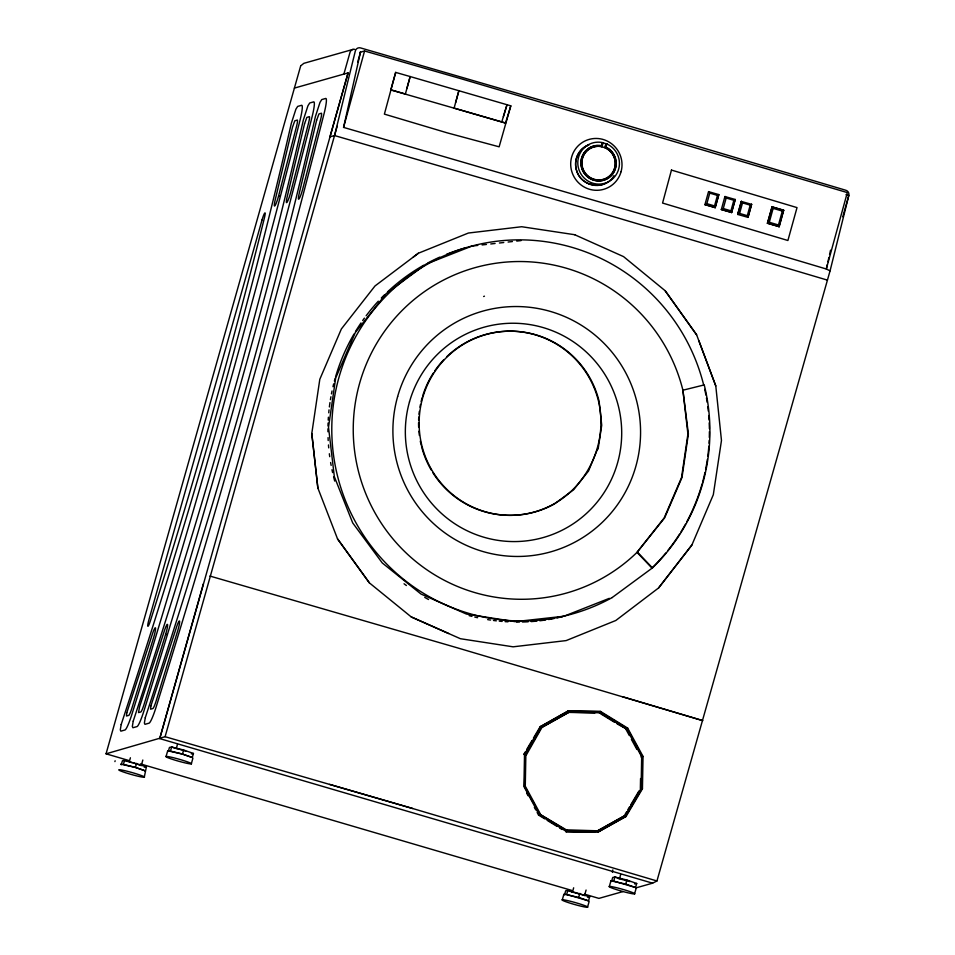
<?xml version="1.0" encoding="UTF-8"?>
<svg xmlns="http://www.w3.org/2000/svg" width="955" height="955" viewBox="0 0 955 955"><rect width="100%" height="100%" fill="white"/><g stroke="black" fill="none" stroke-linecap="round" stroke-linejoin="round"><path stroke-width="1.43" d="M524.546 786.407L525.131 754.999L526.289 755.047L541.903 727.483L569.061 712.191L600.086 712.776L626.671 729.083L641.676 756.754L641.091 788.376L625.071 815.475L597.89 830.766L566.136 830.384L539.563 814.078L524.546 786.407L525.274 786.204L525.859 754.796M640.554 778.528L640.363 788.591L641.091 788.376M567.986 711.021L600.48 711.415L627.674 728.116L643.037 756.432L642.44 788.77L626.038 816.489L597.52 832.354L625.31 816.692L641.712 788.985L642.309 756.635L626.946 728.319L599.752 711.63L567.986 711.021L540.184 726.683L533.475 738.012M665.766 553.076A190.678 188.66 74.2 0 1 651.955 568.034L637.021 552.36L664.167 517.968L681.524 477.607L687.922 434.036L682.909 390.213A169.011 167.221 74.2 0 0 452.288 275.852A169.011 167.221 74.2 0 0 381.988 524.271A169.011 167.221 74.2 0 0 637.021 552.36L664.644 517.837L682.001 477.476L688.388 433.904L682.909 390.213L704.229 384.913A190.714 188.696 74.2 0 1 652.456 567.891L612.191 597.532M448.695 633.547L411.259 616.942L369.394 582.884L337.533 538.883L317.836 487.957L311.784 433.534L319.806 379.302L341.365 328.974L374.993 285.975L418.386 253.23L468.404 233.032L521.693 226.729L574.767 234.727M432.711 472.462A92.086 91.31 89 0 0 553.864 503.977C589.295 484.042 607.929 440.804 598.558 401.327A92.086 91.31 89 0 0 446.689 356.776M598.117 448.969L601.722 425.214L599.107 401.315A92.086 91.31 89 0 0 481.01 336.076A92.086 91.31 89 0 0 426.885 460.382A92.086 91.31 89 0 0 554.413 503.965L573.633 489.736L588.531 470.982L597.567 448.981M612.394 872.345L612.847 869.898M635.648 887.971L652.599 883.172L656.945 880.976L830.062 270.862L826.302 269L682.73 226.168L343.561 127.397L360.501 52.143L357.695 62.075M827.281 264.654L826.302 269L847.312 192.588L462.089 79.038L364.571 50.985L359.88 52.322M827.937 261.766L828.904 257.42M829.561 254.531L830.54 250.186M605.852 143.966L606.473 144.157L605.577 147.166L609.553 149.708A17.739 17.441 58.6 0 1 608.729 177.69A17.739 17.441 58.6 0 1 582.096 169.238A17.739 17.441 58.6 0 1 596.708 145.626L601.399 145.84L602.342 142.593L601.435 145.626A17.859 17.56 58.6 0 0 581.631 167.71A17.859 17.56 58.6 0 0 610.138 176.771A17.859 17.56 58.6 0 0 605.852 147.034L606.759 144.002M348.062 72.878L329.964 136.84L334.56 135.562L355.379 50.794A4.238 4.19 74.2 0 1 360.56 47.917L604.527 118.73L845.903 190.284A4.238 4.19 74.2 0 1 848.792 195.524L830.062 270.862M278.562 196.097L296.468 126.645A8.488 1.05 -73.7 0 0 297.291 120.055L294.773 120.843L292.493 127.194L275.064 200.466A9.025 1.11 -73.7 0 0 274.909 205.779A9.025 1.11 -73.7 0 0 278.562 196.097L279.791 196.455M337.151 126.287L165.096 736.699L106.053 753.817L300.55 66.349M405.35 94.103L410.173 76.555L395.597 72.377M343.561 127.397L364.571 50.985M406.842 88.648L410.173 76.555L510.806 105.838L499.131 146.819L447.286 132.876L384.388 114.123L395.68 72.401L390.774 89.925L505.625 123.016M455.583 102.71L458.913 90.582L454.091 108.106L505.517 123.1L510.806 105.838M704.933 204.668L708.526 191.645L718.828 194.593L715.247 207.617L704.933 204.668L706.867 203.654L714.543 205.934L715.247 207.617L705.124 204.597M706.867 203.654L709.768 193.113L708.706 191.573M714.543 205.934L717.444 195.405L718.828 194.593L715.068 207.677M721.335 209.563L724.917 196.539L735.231 199.488L731.649 212.499L721.335 209.563L723.269 208.548L730.945 210.828L731.649 212.499L721.514 209.491M723.269 208.548L726.17 197.995L725.108 196.467M730.945 210.828L733.846 200.287L735.231 199.488L731.458 212.571M750.2 205.158L747.299 215.699L748.004 217.37L751.597 204.358L748.004 217.37L737.69 214.433L741.283 201.41L742.513 202.878L750.2 205.158L751.597 204.358L741.283 201.41M737.69 214.433L741.45 201.338M737.869 214.362L739.6 213.419L742.513 202.878M767.378 223.279L772.082 206.817L783.709 210.279L779.196 226.657L767.378 223.279L769.3 222.264L778.48 224.986L779.196 226.657L767.557 223.207L772.082 206.817L773.132 208.357L782.312 211.079L783.709 210.279L771.903 206.889M769.3 222.264L773.132 208.357M778.48 224.986L782.312 211.079M779.017 226.729L783.542 210.351M114.91 761.601L115.137 760.777M121.261 764.836L122.407 760.777L124.58 760.335L146.413 766.793L144.265 777.239A13.286 1.015 15.8 0 1 123.47 772.022A13.286 1.015 15.8 0 1 127.242 771.27A13.286 1.015 15.8 0 1 144.265 777.239M130.405 757.781L129.223 761.971L132.088 762.603M120.652 764.119L135.431 767.414L145.267 770.852L135.431 767.414L136.577 763.343M142.832 760.025L141.256 765.6L136.768 763.904M343.884 74.072L350.031 52.31A4.238 4.19 74.2 0 1 354.687 49.314M652.599 883.172L159.724 738.597L203.355 583.887M159.724 738.597L348.098 72.89L294.391 88.099M166.086 756.456L167.698 750.785L182.465 754.08L192.301 757.518L192.898 758.234L191.298 763.893A13.286 1.015 15.8 0 1 170.515 758.688A13.286 1.015 15.8 0 1 174.276 757.936A13.286 1.015 15.8 0 1 191.298 763.893M177.451 744.446L176.269 748.625L179.122 749.269M183.623 750.009L193.447 753.447L192.301 757.518L182.465 754.08L183.623 750.009L171.625 747.001L169.453 747.431L168.295 751.501L167.698 750.785M562.304 899.801L563.916 894.143L578.682 897.425L588.519 900.863L589.116 901.58L587.516 907.25A13.286 1.015 15.8 0 1 566.733 902.045A13.286 1.015 15.8 0 1 570.493 901.293A13.286 1.015 15.8 0 1 587.516 907.25M564.512 894.847L565.67 890.788L567.831 890.358L589.665 896.805L588.519 900.863L566.685 894.417L567.831 890.358L572.487 891.982L573.668 887.804M578.682 897.425L579.84 893.367M584.508 895.623L586.084 890.048M609.35 886.467L610.949 880.797L625.728 884.091L635.553 887.529L636.161 888.246L634.55 893.916A13.286 1.015 15.8 0 1 613.767 888.699A13.286 1.015 15.8 0 1 617.527 887.947A13.286 1.015 15.8 0 1 634.55 893.916M620.702 874.458L619.52 878.648L614.877 877.012L612.704 877.454L611.546 881.513L610.949 880.797M625.728 884.091L626.874 880.021L614.877 877.012L613.719 881.083L635.553 887.529L636.699 883.471L626.874 880.021M842.776 216.761L848.792 195.524L846.023 194.629M601.745 146.7L602.295 142.832M601.96 146.772L603.13 142.844M604.73 147.655L605.9 143.728M503.357 116.689L507.021 104.728L501.733 122.001M165.669 634.192L143.966 704.718A9.216 1.134 -73.7 0 1 140.743 712L138.511 712.585L139.645 706.509L164.26 631.207A8.977 1.11 -73.7 0 1 167.531 624.475A8.977 1.11 -73.7 0 1 165.669 634.192L166.91 634.55M658.628 587.922L691.886 545.019L713.313 494.726L721.467 440.47L715.784 385.927L698.869 340.792M300.73 65.823L303.857 63.328L353.052 49.385M569.061 712.191L541.175 727.686L525.131 754.999M523.794 754.39L525.107 754.355L523.794 754.39L525.286 751.872M526.766 749.353L531.995 740.531M568.714 710.818L540.912 726.468L524.522 754.187L523.925 786.538L539.277 814.842L566.482 831.542L598.236 832.139M625.071 814.448L626.528 811.989M627.984 809.518L629.441 807.059M630.897 804.599L638.907 791.05M613.97 175.672C605.995 190.415 582.001 187.264 576.951 171.613A21.082 20.724 58.8 0 1 584.233 147.261L589.02 144.742A21.082 20.735 58.6 0 0 576.939 171.625A21.082 20.735 58.6 0 0 603.799 184.196L606.783 182.632M691.886 545.019L658.544 587.982L615.796 620.499L566.148 640.59L513.11 646.822L460.406 638.716L411.259 616.942M413.24 257.11L418.386 253.23M597.162 830.981L625.071 815.475M483.636 296.516L484.448 296.169M428.783 263.353L428.986 263.27A190.642 188.624 74.2 0 1 703.692 385.068M609.35 598.331L563.904 616.25L515.043 621.645L466.422 614.053L421.036 594.07L382.287 562.973L352.705 522.922L334.334 476.629L328.52 427.219L334.859 383.683L335.683 378.061L355.332 332.507L386.142 293.651L425.978 264.153L471.997 246.056L477.775 245.411M540.184 726.683L540.912 726.468M541.175 727.686L541.903 727.483M599.752 711.63L600.48 711.415M599.358 712.979L600.086 712.776M626.946 728.319L627.674 728.116M617.085 723.854L626.671 729.083M640.948 756.969L641.676 756.754M642.309 756.635L643.037 756.432M539.563 814.078L566.864 830.182L597.89 830.766M537.152 812.478L538.548 815.057L539.277 814.842M641.712 788.985L642.44 788.77M566.136 830.384L566.864 830.182M566.482 831.542L565.754 831.745L594.631 832.294M625.31 816.692L626.038 816.489M622.935 891.576L598.928 898.392L584.639 894.19M191.275 753.889L193.447 753.447M144.241 767.223L146.413 766.793M634.538 883.9L636.699 883.471M587.492 897.234L589.665 896.805M482.108 244.934L486.441 244.444M490.763 243.967L495.096 243.477M499.429 243L503.763 242.522M508.096 242.033L512.417 241.555M516.75 241.078L521.084 240.588M568.332 712.394L594.929 712.896M618.16 878.421L630.014 881.584M571.126 891.755L582.98 894.919M589.259 183.921L591.957 184.387M594.655 184.852L597.341 185.33M182.465 754.08L170.468 751.072L171.625 747.001L175.099 748.219M135.431 767.414L123.434 764.406L124.58 760.335L128.066 761.565M390.846 89.818L405.421 94.008M180.209 749.532L182.608 750.212M133.175 762.866L135.562 763.558M334.56 135.562L582.323 207.414L827.436 280.125M209.921 576.056L457.672 647.92L702.796 720.631L622.636 696.72M165.096 736.699L412.775 808.539L656.945 880.976M329.582 784.389L412.775 808.539M106.053 753.817L128.913 760.526M140.337 763.869L571.782 890.43M739.6 213.419L747.299 215.699M709.768 193.113L717.444 195.405M726.17 197.995L733.846 200.287M183.802 750.558L185.771 751.227M574.671 234.715L623.543 256.609L665.158 290.738L696.637 334.847L715.784 385.927M600.623 713.755L614.554 722.302M538.548 815.057L544.732 818.853M547.203 820.369L557.099 826.433M559.57 827.949L562.041 829.465M637.498 552.229L652.456 567.891M337.533 538.883L369.394 582.884M665.158 290.738L696.637 334.847M625.943 729.298L629.357 735.577M631.398 739.361L636.854 749.412M525.274 786.204L540.291 813.875M526.683 793.175L528.079 795.754M534.358 807.333L535.755 809.912M311.784 433.534L317.872 488.065M612.203 597.555A190.678 188.66 74.2 0 1 355.546 522.039A190.678 188.66 74.2 0 1 428.819 263.425M704.73 389.354A190.678 188.66 74.2 0 1 705.924 395.084M706.461 397.972A190.678 188.66 74.2 0 1 707.178 402.33M707.798 406.711A190.678 188.66 74.2 0 1 708.312 411.104M708.741 415.521A190.678 188.66 74.2 0 1 709.052 419.925M709.207 422.862A190.678 188.66 74.2 0 1 709.386 428.723M709.398 431.636A190.678 188.66 74.2 0 1 709.314 437.45M709.195 440.362A190.678 188.66 74.2 0 1 709.04 443.275M708.837 446.2A190.678 188.66 74.2 0 1 707.774 456.454M707.369 459.367A190.678 188.66 74.2 0 1 705.602 469.526M704.993 472.391A190.678 188.66 74.2 0 1 702.558 482.311M702.164 483.708A190.678 188.66 74.2 0 1 686.86 521.657M685.475 524.211A190.678 188.66 74.2 0 1 681.082 531.708M679.542 534.167A190.678 188.66 74.2 0 1 667.629 550.796M562.71 616.584A190.678 188.66 74.2 0 1 557.087 617.885M554.246 618.47A190.678 188.66 74.2 0 1 548.528 619.52M545.639 619.974A190.678 188.66 74.2 0 1 539.85 620.762M536.949 621.084A190.678 188.66 74.2 0 1 531.123 621.586M528.211 621.777A190.678 188.66 74.2 0 1 522.397 622.003M519.496 622.051A190.678 188.66 74.2 0 1 516.607 622.063M507.965 621.801A190.678 188.66 74.2 0 1 505.064 621.633M502.163 621.407A190.678 188.66 74.2 0 1 499.262 621.144M496.361 620.834A190.678 188.66 74.2 0 1 493.46 620.475M490.56 620.07A190.678 188.66 74.2 0 1 487.659 619.628M477.607 617.706A190.678 188.66 74.2 0 1 474.766 617.061M471.937 616.369A190.678 188.66 74.2 0 1 469.132 615.641M428.544 599.501A190.678 188.66 74.2 0 1 424.724 597.376M406.4 585.522A190.678 188.66 74.2 0 1 404.049 583.768M334.704 481.069A190.678 188.66 74.2 0 1 333.605 476.843M332.603 472.594A190.678 188.66 74.2 0 1 331.982 469.729M331.134 465.407A190.678 188.66 74.2 0 1 330.621 462.518M329.726 456.693A190.678 188.66 74.2 0 1 329.344 453.756M328.723 447.895A190.678 188.66 74.2 0 1 328.472 444.946M328.198 440.542A190.678 188.66 74.2 0 1 328.066 437.605M327.935 431.756A190.678 188.66 74.2 0 1 327.935 428.843M327.983 425.942A190.678 188.66 74.2 0 1 328.078 423.041M328.21 420.116A190.678 188.66 74.2 0 1 328.389 417.192M328.747 412.811A190.678 188.66 74.2 0 1 329.033 409.874M329.38 406.949A190.678 188.66 74.2 0 1 329.964 402.568M330.418 399.656A190.678 188.66 74.2 0 1 330.919 396.755M331.457 393.866A190.678 188.66 74.2 0 1 332.042 390.977M332.985 386.691A190.678 188.66 74.2 0 1 333.677 383.85M334.405 381.033A190.678 188.66 74.2 0 1 335.181 378.24M335.575 376.843A190.678 188.66 74.2 0 1 354.03 333.964M355.511 331.481A190.678 188.66 74.2 0 1 361.014 322.921M362.685 320.522A190.678 188.66 74.2 0 1 364.392 318.134M366.135 315.783A190.678 188.66 74.2 0 1 378.311 301.183M381.308 298.02A190.678 188.66 74.2 0 1 384.364 294.94M387.479 291.932A190.678 188.66 74.2 0 1 423.71 265.215M427.721 263.019A190.678 188.66 74.2 0 1 439.766 257.134M446.665 254.221A190.678 188.66 74.2 0 1 466.482 247.596M431.242 470.039A92.086 91.31 89 0 1 421.549 446.558M421.203 445.197A92.086 91.31 89 0 1 420.296 441.067M419.376 435.456A92.086 91.31 89 0 1 418.911 431.206M418.648 426.945A92.086 91.31 89 0 1 418.565 422.707M418.624 419.902A92.086 91.31 89 0 1 418.768 417.084M419.006 414.255A92.086 91.31 89 0 1 419.329 411.426M419.961 407.2A92.086 91.31 89 0 1 420.498 404.395M421.119 401.625A92.086 91.31 89 0 1 422.194 397.543M422.599 396.194A92.086 91.31 89 0 1 433.26 373.154M434.823 370.803A92.086 91.31 89 0 1 443.729 359.772M605.386 147.858A17.035 16.748 58.6 0 1 609.469 176.221A17.035 16.748 58.6 0 1 582.287 167.591A17.035 16.748 58.6 0 1 601.173 146.521M121.166 724.559L120.294 729.883L120.867 731.16L124.807 730.038A20.33 2.507 -73.7 0 0 132.112 713.612C193.185 517.264 249.374 319.376 300.061 120.079A21.225 2.614 -73.7 0 0 301.601 105.301L297.662 106.411L295.895 109.204L291.323 123.362C244.862 326.503 186.249 526.671 121.166 724.559M133.222 721.144L132.339 726.468L132.924 727.746L136.863 726.624A20.33 2.507 -73.7 0 0 144.157 710.198C205.241 513.85 261.407 315.95 312.118 116.665A21.225 2.614 -73.7 0 0 313.646 101.875L309.707 102.997L307.94 105.79L303.368 119.936C256.907 323.088 198.306 523.256 133.222 721.144M145.267 717.73L144.384 723.054L144.969 724.332L148.908 723.21A20.33 2.507 -73.7 0 0 156.202 706.784C217.286 510.424 273.464 312.536 324.163 113.251A21.225 2.614 -73.7 0 0 325.691 98.461L321.751 99.571L319.997 102.376L315.413 116.522C268.964 319.674 210.351 519.842 145.267 717.73M126.776 712.812L126.454 715.999L128.698 715.426A9.216 1.134 -73.7 0 0 131.921 708.133L153.624 637.606A8.977 1.11 -73.7 0 0 155.486 627.889A8.977 1.11 -73.7 0 0 152.215 634.621L126.776 712.812M150.878 705.972L150.556 709.171L152.788 708.586A9.216 1.134 -73.7 0 0 156.023 701.304L177.714 630.766A8.977 1.11 -73.7 0 0 179.576 621.06A8.977 1.11 -73.7 0 0 176.305 627.793L150.878 705.972M304.55 123.78L287.109 197.052A9.025 1.11 -73.7 0 0 286.954 202.365A9.025 1.11 -73.7 0 0 290.607 192.683L308.513 123.231A8.488 1.05 -73.7 0 0 309.336 116.641L306.83 117.429L304.55 123.78M316.594 120.366L299.166 193.638A9.025 1.11 -73.7 0 0 299.011 198.95A9.025 1.11 -73.7 0 0 302.651 189.269L320.558 119.817A8.488 1.05 -73.7 0 0 321.393 113.227L318.934 113.967L316.594 120.366M671.461 170.074L662.567 203.057L787.899 240.505L797.019 207.605L671.461 170.074M262.076 219.853L148.885 619.855A6.995 0.86 -73.7 0 0 147.858 626.277A6.995 0.86 -73.7 0 0 150.341 620.989A843.79 103.988 -73.7 0 0 264.475 217.633A6.995 0.86 -73.7 0 0 264.822 212.953A6.995 0.86 -73.7 0 0 262.076 219.853M607.153 144.121L601.948 142.474A21.082 20.735 58.6 0 0 578.575 168.546A21.082 20.735 58.6 0 0 612.215 179.23A21.082 20.735 58.6 0 0 607.153 144.121M605.47 147.882L601.292 146.557A16.915 16.629 58.6 0 0 582.538 167.471A16.915 16.629 58.6 0 0 609.529 176.042A16.915 16.629 58.6 0 0 605.47 147.882M397.638 396.564A125.069 123.744 74.2 0 0 546.881 552.873A125.069 123.744 74.2 0 0 605.685 345.053A125.069 123.744 74.2 0 0 397.638 396.564M409.48 401.888A109.264 108.106 74.2 0 0 539.862 538.441A109.264 108.106 74.2 0 0 591.229 356.884A109.264 108.106 74.2 0 0 409.48 401.888M621.084 171.649A26.06 25.606 59.3 0 0 602.426 139.263A26.072 25.618 58.8 0 0 571.615 157.109A26.072 25.618 58.8 0 0 588.734 189.042A26.06 25.606 59.3 0 0 621.084 171.649"/></g></svg>
